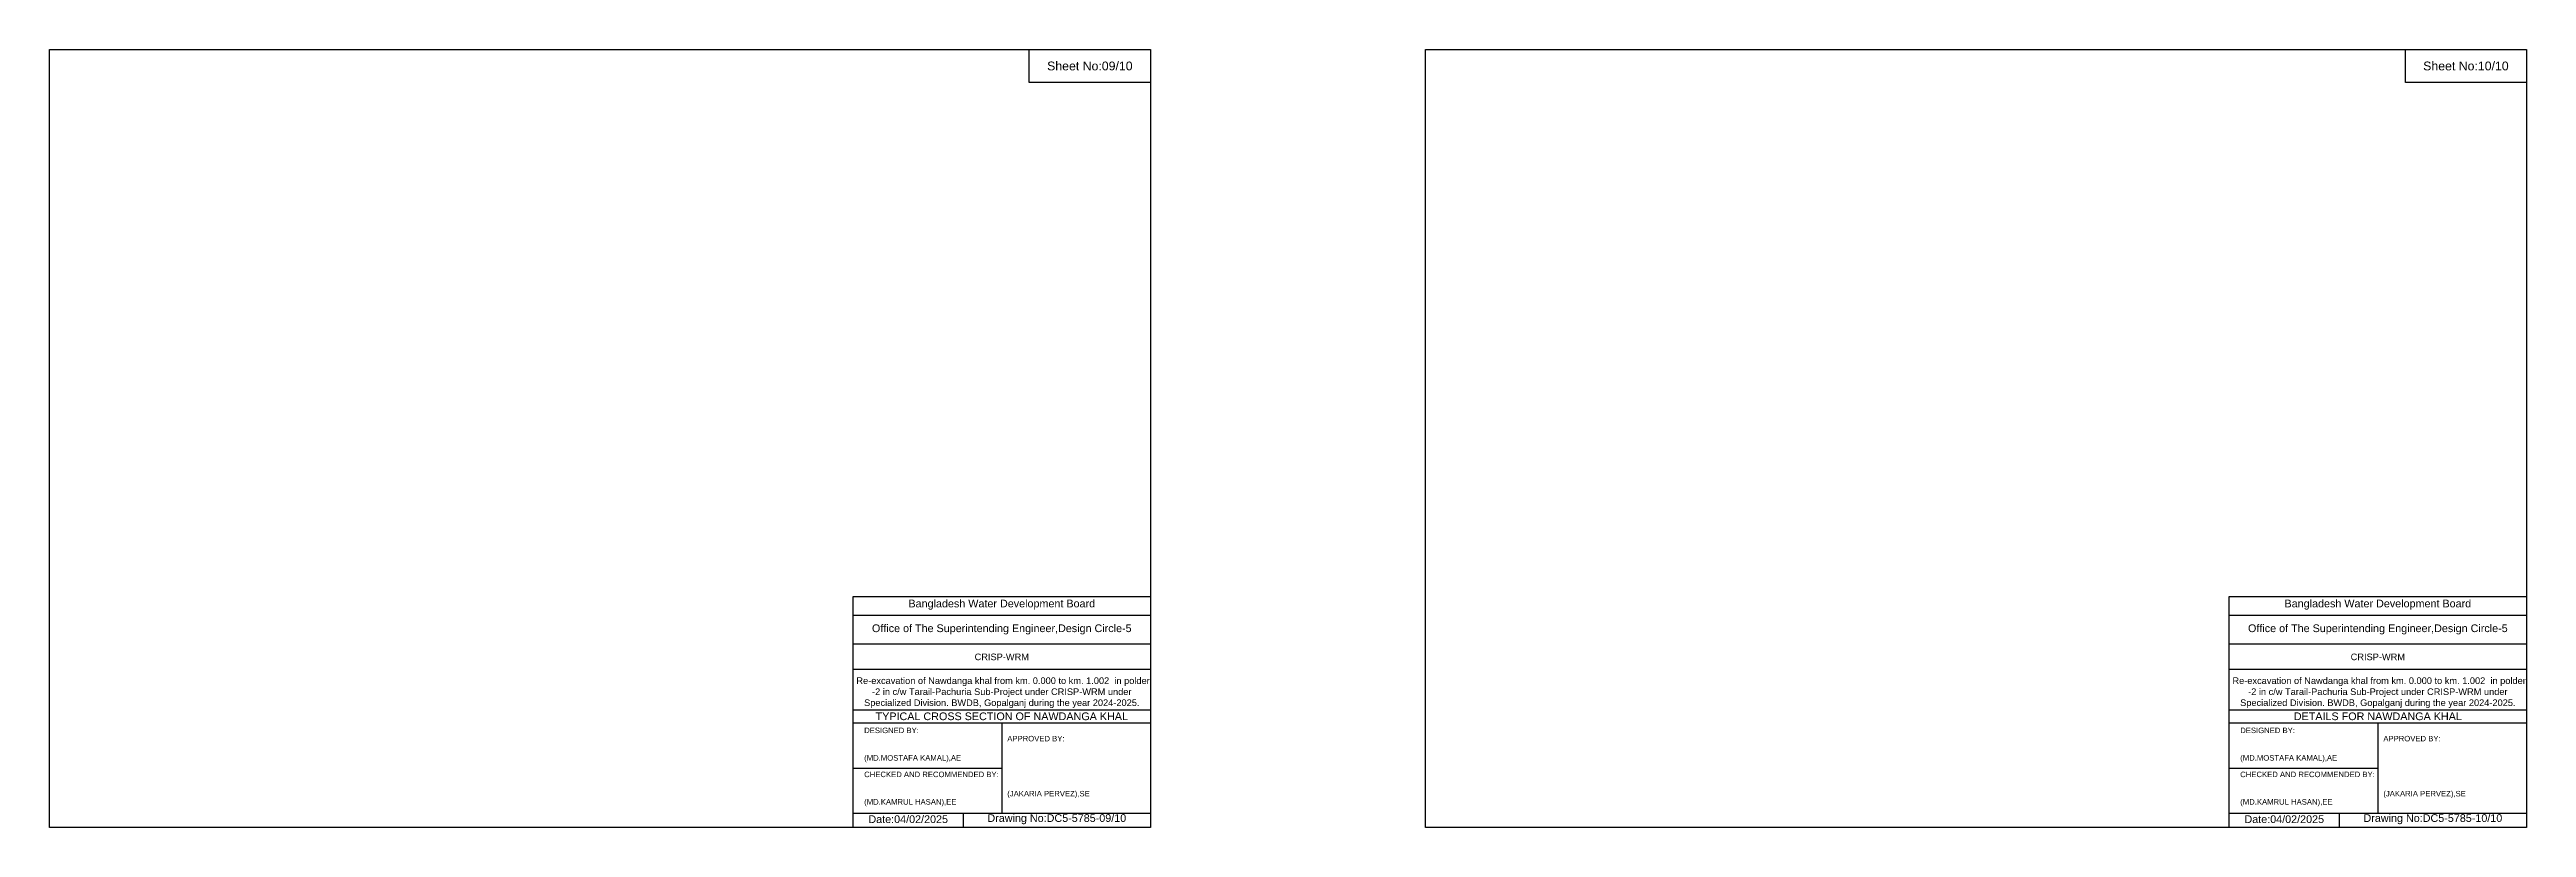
# Model space of a CAD drawing. Header units: inches. Extents: x 91000 to 198000, y -5656 to 7635.
# Drawn here: x 180000 to 198000, y -5656 to 0 of the extents above; entities that cross this region are included whole.
import ezdxf

# ---------------------------------------------------------------- set-up
doc = ezdxf.new("R2010")
doc.units = ezdxf.units.IN
doc.header["$LTSCALE"] = 7
doc.header["$MEASUREMENT"] = 0
doc.styles.get("Standard").update_dxf_attribs({"font": 'arial.ttf'})

msp = doc.modelspace()

# ---------------------------------------------------------------- linework, layer by layer
for points in [[(180000, 0), (188000, 0), (188000, -5656), (180000, -5656)], [(187120, 0), (188000, 0), (188000, -240), (187120, -240)], [(190000, 0), (198000, 0), (198000, -5656), (190000, -5656)], [(197120, 0), (198000, 0), (198000, -240), (197120, -240)]]:
    msp.add_lwpolyline(points, close=True)
for points in [[(185840, -5656), (185840, -3976), (188000, -3976)], [(185840, -4112), (188000, -4112)], [(195840, -5656), (195840, -3976), (198000, -3976)], [(195840, -4112), (198000, -4112)], [(185840, -4320), (188000, -4320)], [(195840, -4320), (198000, -4320)], [(185840, -4504), (188000, -4504)], [(195840, -4504), (198000, -4504)], [(185840, -4800), (188000, -4800)], [(195840, -4800), (198000, -4800)], [(185840, -4896), (188000, -4896)], [(186920, -4896), (186920, -5552)], [(195840, -4896), (198000, -4896)], [(196920, -4896), (196920, -5552)], [(185840, -5224), (186920, -5224)], [(195840, -5224), (196920, -5224)], [(185840, -5552), (188000, -5552)], [(186640, -5552), (186640, -5656)], [(195840, -5552), (198000, -5552)], [(196640, -5552), (196640, -5656)]]:
    msp.add_lwpolyline(points)

# ---------------------------------------------------------------- texts
at = {"attachment_point": 5}
for s, insert, char_height in [('Sheet No:09/10', (187560, -120), 64), ('Sheet No:10/10', (197560, -120), 64), ('Bangladesh Water Development Board', (186920, -4036), 56), ('Bangladesh Water Development Board', (196920, -4036), 56), ('Office of The Superintending Engineer,Design Circle-5', (186920, -4216), 56), ('Office of The Superintending Engineer,Design Circle-5', (196920, -4216), 56)]:
    msp.add_mtext(s, dxfattribs=dict(at, insert=insert, char_height=char_height))
for s, insert, char_height, width, attachment_point in [('CRISP-WRM', (186920, -4416), 48, 2240, 5), ('CRISP-WRM', (196920, -4416), 48, 2240, 5), (' Re-excavation of Nawdanga khal from km. 0.000 to km. 1.002  in polder -2 in c/w Tarail-Pachuria Sub-Project under CRISP-WRM under Specialized Division. BWDB, Gopalganj during the year 2024-2025.', (186920, -4676), 48, 2160, 5), (' Re-excavation of Nawdanga khal from km. 0.000 to km. 1.002  in polder -2 in c/w Tarail-Pachuria Sub-Project under CRISP-WRM under Specialized Division. BWDB, Gopalganj during the year 2024-2025.', (196920, -4676), 48, 2160, 5), ('TYPICAL CROSS SECTION OF NAWDANGA KHAL', (186920, -4848), 56, 2240, 5), ('DETAILS FOR NAWDANGA KHAL', (196920, -4848), 56, 2240, 5), ('DESIGNED BY:^J^J^J(MD.MOSTAFA KAMAL),AE', (185920, -5056), 40, 1120, 4), ('APPROVED BY:^J^J^J^J^J^J(JAKARIA PERVEZ),SE', (186960, -5216), 40, 1120, 4), ('DESIGNED BY:^J^J^J(MD.MOSTAFA KAMAL),AE', (195920, -5056), 40, 1120, 4), ('APPROVED BY:^J^J^J^J^J^J(JAKARIA PERVEZ),SE', (196960, -5216), 40, 1120, 4), ('CHECKED AND RECOMMENDED BY:^J^J^J(MD.KAMRUL HASAN),EE', (185920, -5376), 40, 1120, 4), ('CHECKED AND RECOMMENDED BY:^J^J^J(MD.KAMRUL HASAN),EE', (195920, -5376), 40, 1120, 4), ('Date:04/02/2025', (186240, -5596), 56, 1120, 5), ('Drawing No:DC5-5785-09/10', (187320, -5596), 56, 1760, 5), ('Date:04/02/2025', (196240, -5596), 56, 1120, 5), ('Drawing No:DC5-5785-10/10', (197320, -5596), 56, 1760, 5)]:
    msp.add_mtext(s, dxfattribs=dict(insert=insert, char_height=char_height, width=width, attachment_point=attachment_point))

doc.saveas('drawing.dxf')
